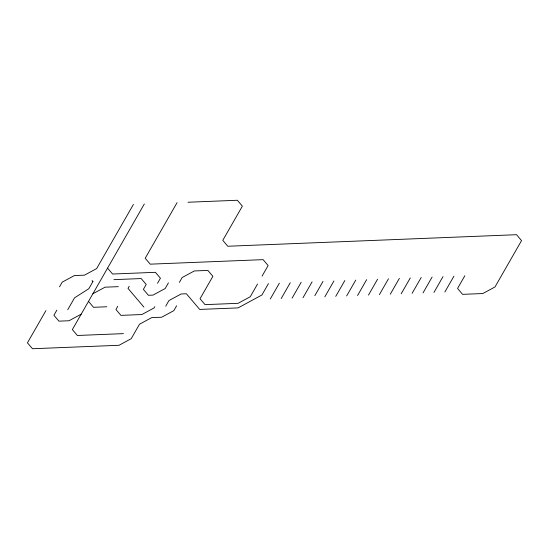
<?xml version="1.0" encoding="UTF-8"?>
<svg xmlns="http://www.w3.org/2000/svg" width="549" height="549" viewBox="0 0 549 549"><rect width="100%" height="100%" fill="white"/><g stroke="black" fill="none" stroke-linecap="round" stroke-linejoin="round"><path stroke-width="0.82" d="M117.712 306.335L115.969 309.533L120.931 315.373L141.889 314.536L154.056 307.948L154.804 306.651M45.917 310.617L27.45 342.837L32.46 348.739L119.044 345.28L131.211 338.692L139.501 324.226L151.668 317.638L161.66 317.24L173.827 310.652L176.62 305.779M59.546 286.825L62.229 282.145L74.396 275.557L84.491 275.159L96.658 268.571L133.421 204.42M56.822 310.178L53.919 315.256L58.928 321.151L69.023 320.753L81.19 314.165M67.733 309.746L74.547 297.846L88.835 288.705L92.939 281.534M144.325 203.981L72.358 329.578L77.375 335.48L123.45 333.634M129.241 286.221L127.999 288.383L143.893 307.083M177.059 202.67L145.204 258.263L150.22 264.165L263.115 259.65L268.132 265.551L262.093 276.085M157.522 283.298L160.432 278.219L155.422 272.318L112.579 274.033L107.57 268.132M168.433 282.859L165.194 288.513L153.027 295.101L148.388 295.287L143.378 289.385L146.199 284.457L141.189 278.556L113.897 279.647M165.716 306.212L168.948 300.564L181.122 293.976L186.386 293.763L199.692 309.43L238.081 307.9L261.921 294.991L268.461 283.579M179.345 282.426L182.138 277.547L194.305 270.959L207.872 270.417L212.882 276.319L200.035 298.738L205.045 304.64L238.094 303.322L250.262 296.734L257.55 284.018M270.28 299.006L279.372 283.147M281.191 298.567L290.277 282.708M292.102 298.134L301.188 282.275M303.014 297.695L312.1 281.836M314.817 295.698L323.011 281.397M324.836 296.824L333.922 280.964M335.741 296.385L344.834 280.525M346.652 295.952L355.745 280.093M357.564 295.513L366.65 279.654M368.475 295.081L377.561 279.221M379.386 294.641L388.472 278.782M390.298 294.209L399.384 278.35M401.202 293.77L410.295 277.911M412.114 293.338L421.207 277.471M423.025 292.898L432.111 277.039M433.936 292.459L443.022 276.6M444.848 292.027L453.934 276.168M464.845 275.728L457.557 288.445L462.574 294.346L482.825 293.537L494.992 286.949L521.55 240.606L516.54 234.704L227.794 246.247L222.777 240.345L242.363 206.163L237.353 200.261L187.971 202.238M92.87 293.777L105.044 287.189L118.33 286.66M106.801 306.774L93.515 307.303L88.506 301.401M92.074 280.518L92.966 281.562"/></g></svg>
